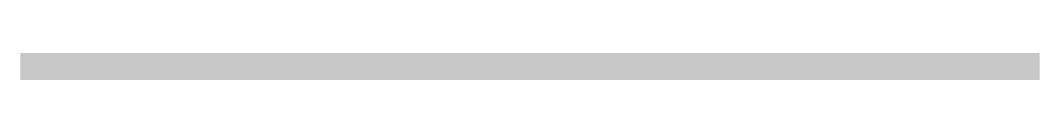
# Model space of a CAD drawing. Header units: millimetres. Extents: x 596422 to 1674380, y -367470 to 58862.
# Drawn here: x 849076 to 852906, y -208492 to -208392 of the extents above; entities that cross this region are included whole.
import ezdxf

# ---------------------------------------------------------------- set-up
doc = ezdxf.new("R2010")
doc.units = ezdxf.units.MM
doc.header["$LTSCALE"] = 600
doc.header["$MEASUREMENT"] = 0
doc.layers.add('LC Hatch', color=252, linetype='Continuous', lineweight=9)
pattern_1 = [(50, (850991.083, -208391.6803), (7.172602, -0.627521), [0.75, -8.25]), (355, (850991.083, -208391.68), (-1.387513, 7.52192), [0.6, -6.6]), (100.45144, (850991.681, -208391.7326), (5.785088, 6.8944), [0.637402, -7.01142]), (46.1842, (850991.083, -208389.68), (10.672413, -1.655193), [1.125, -12.375]), (96.63564, (850991.973, -208389.818), (9.34662, 9.741186), [0.956103, -10.51714]), (351.18416, (850991.083, -208389.68), (9.34662, 9.741186), [0.9, -9.9]), (21, (850992.083, -208390.1803), (5.96907, -4.026189), [0.75, -8.25]), (326, (850992.083, -208390.18), (2.433153, 7.2515), [0.6, -6.6]), (71.45144, (850992.5806, -208390.516), (8.402224, 3.225312), [0.637402, -7.01142]), (37.5, (850991.0832, -208391.6803), (0.1215986, 3.3289385), [0, -6.52, 0, -6.7, 0, -6.625]), (7.5, (850991.0832, -208391.6803), (2.6306954, 3.944117), [0, -3.82, 0, -6.37, 0, -2.525]), (327.5, (850988.8532, -208391.6803), (5.3382244, -0.2255487), [0, -2.5, 0, -7.8, 0, -10.35]), (317.5, (850987.853, -208391.6803), (5.831862, 1.00105), [0, -3.25, 0, -5.18, 0, -7.35])]

msp = doc.modelspace()

# ---------------------------------------------------------------- hatches: boundary and pattern name
at = {"layer": 'LC Hatch'}
h = msp.add_hatch(dxfattribs=at)
h.set_pattern_fill('AR-CONC', color=256)
h.set_pattern_definition(pattern_1)
h.paths.add_polyline_path([(852906.1, -208391.7), (849076.1, -208391.7), (849076.1, -208491.7), (849676.1, -208491.7), (852906.1, -208491.7)])
h = msp.add_hatch(dxfattribs=at)
h.set_pattern_fill('AR-CONC', color=256)
h.set_pattern_definition(pattern_1)
h.paths.add_polyline_path([(852906.1, -208391.7), (849076.1, -208391.7), (849076.1, -208491.7), (849676.1, -208491.7), (852906.1, -208491.7)])
h = msp.add_hatch(dxfattribs=at)
h.set_pattern_fill('AR-CONC', color=256)
h.set_pattern_definition(pattern_1)
h.paths.add_polyline_path([(852906.1, -208391.7), (849076.1, -208391.7), (849076.1, -208491.7), (849676.1, -208491.7), (852906.1, -208491.7)])
h = msp.add_hatch(dxfattribs=at)
h.set_pattern_fill('AR-CONC', color=256)
h.set_pattern_definition(pattern_1)
h.paths.add_polyline_path([(852906.1, -208391.7), (849076.1, -208391.7), (849076.1, -208491.7), (849676.1, -208491.7), (852906.1, -208491.7)])
h = msp.add_hatch(dxfattribs=at)
h.set_pattern_fill('AR-CONC', color=256)
h.set_pattern_definition(pattern_1)
h.paths.add_polyline_path([(849076.1, -208391.7), (849076.1, -208491.7), (852906.1, -208491.7), (852906.1, -208391.7)])
h = msp.add_hatch(dxfattribs=at)
h.set_pattern_fill('AR-CONC', color=256)
h.set_pattern_definition(pattern_1)
h.paths.add_polyline_path([(849786.1, -208391.7), (849786.1, -208491.7), (852196.1, -208491.7), (852196.1, -208391.7)])
h.paths.add_polyline_path([(849786.1, -208491.7), (849786.1, -208391.7), (849076.1, -208391.7), (849076.1, -208491.7)])
h.paths.add_polyline_path([(852196.1, -208391.7), (852196.1, -208491.7), (852906.1, -208491.7), (852906.1, -208391.7)])

doc.saveas('drawing.dxf')
